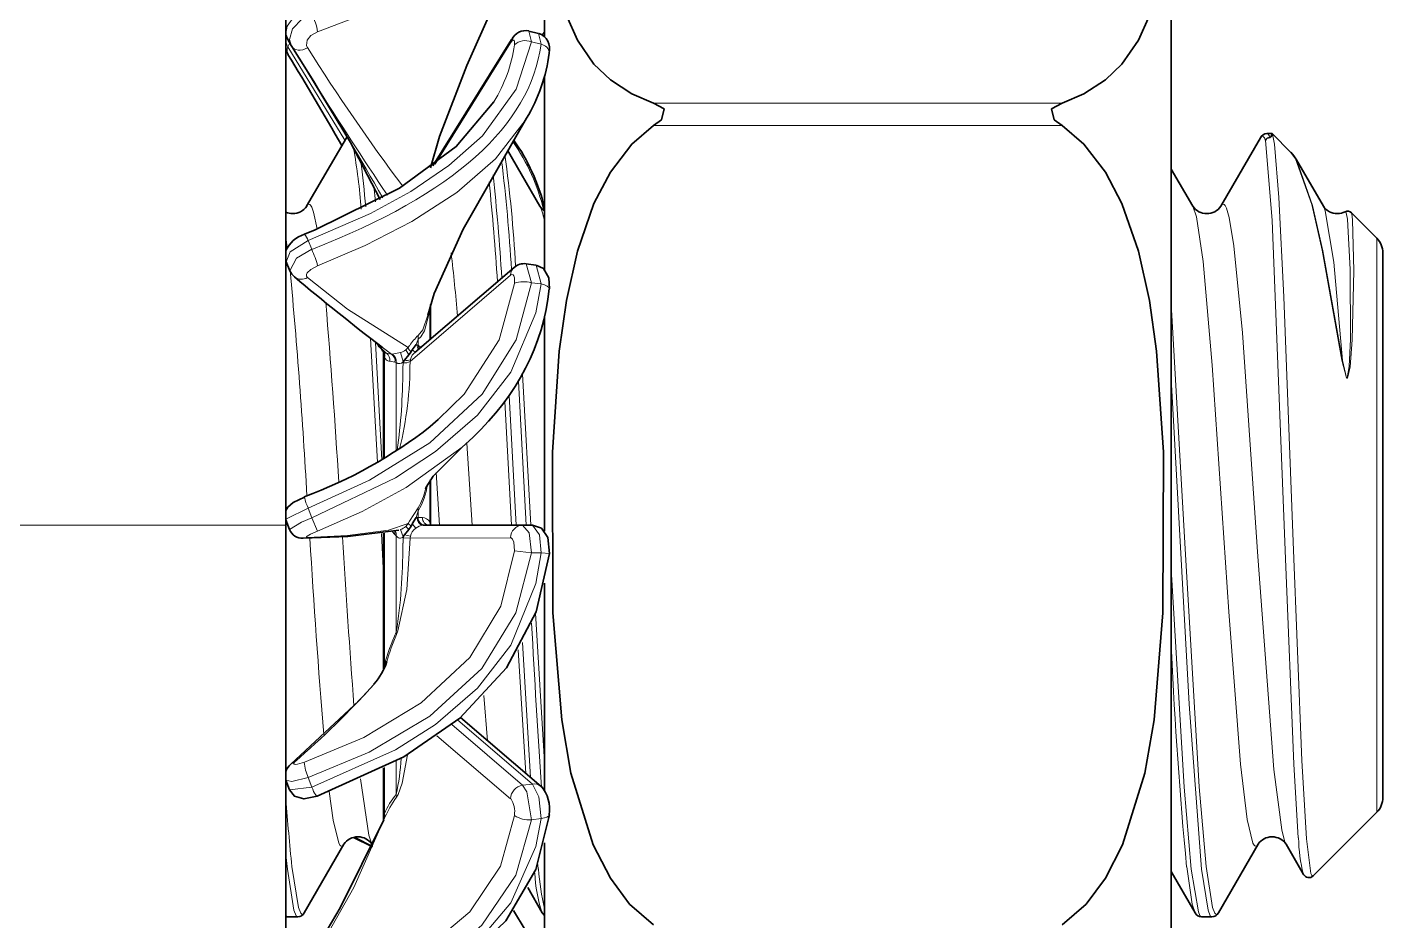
# Model space of a CAD drawing. Extents: x 291 to 828, y 188 to 662.
# Drawn here: x 429.51 to 434.7, y 483.68 to 487.11 of the extents above; entities that cross this region are included whole.
import ezdxf

# ---------------------------------------------------------------- set-up
doc = ezdxf.new("R2010")
doc.units = 0

msp = doc.modelspace()

# ---------------------------------------------------------------- linework, layer by layer
at = {"color": 7, "lineweight": 35, "ltscale": 0.125}
msp.add_line((430.502, 490.1996), (430.502, 485.1996), dxfattribs=at)
at = {"color": 7, "lineweight": 35, "ltscale": 0.008212}
msp.add_line((431.4919, 487.399), (431.4919, 487.0705), dxfattribs=at)
at = {"color": 7, "lineweight": 35, "ltscale": 0.11937}
msp.add_line((433.8918, 487.399), (433.8918, 482.6241), dxfattribs=at)
at = {"color": 7, "lineweight": 35, "ltscale": 0.000457001}
msp.add_line((430.502, 487.0771), (430.502, 487.0589), dxfattribs=at)
at = {"color": 7, "lineweight": 35, "ltscale": 0.000395698}
msp.add_line((430.502, 487.0771), (430.5079, 487.0625), dxfattribs=at)
at = {"color": 7, "lineweight": 13, "ltscale": 0.001056}
msp.add_line((431.4416, 487.0508), (431.4323, 487.092), dxfattribs=at)
at = {"color": 7, "lineweight": 35, "ltscale": 0.000961656}
msp.add_line((431.4695, 487.0826), (431.4323, 487.092), dxfattribs=at)
at = {"color": 7, "lineweight": 13, "ltscale": 0.001048}
msp.add_line((431.4695, 487.0826), (431.4791, 487.0417), dxfattribs=at)
at = {"color": 7, "lineweight": 13, "ltscale": 0.000390611}
msp.add_line((431.4836, 487.0768), (431.4918, 487.0901), dxfattribs=at)
at = {"color": 7, "lineweight": 35, "ltscale": 0.000723316}
msp.add_line((430.5079, 487.0625), (430.5216, 487.037), dxfattribs=at)
at = {"color": 7, "lineweight": 13, "ltscale": 0.000432022}
msp.add_line((430.5093, 487.0309), (430.5164, 487.0467), dxfattribs=at)
at = {"color": 7, "lineweight": 13, "ltscale": 0.010462}
msp.add_line((430.5093, 487.0309), (430.7281, 486.6742), dxfattribs=at)
at = {"color": 7, "lineweight": 35, "ltscale": 0.000128892}
msp.add_line((430.5216, 487.037), (430.5242, 487.0325), dxfattribs=at)
at = {"color": 7, "lineweight": 35, "ltscale": 0.004242}
msp.add_line((430.6147, 486.889), (430.5242, 487.0325), dxfattribs=at)
at = {"color": 7, "lineweight": 35, "ltscale": 0.014263}
msp.add_line((431.3658, 487.0599), (431.0648, 486.5752), dxfattribs=at)
at = {"color": 7, "lineweight": 13, "ltscale": 0.013687}
msp.add_line((431.3618, 487.0468), (431.0732, 486.5815), dxfattribs=at)
at = {"color": 7, "lineweight": 13, "ltscale": 0.000343398}
msp.add_line((431.3618, 487.0468), (431.3658, 487.0599), dxfattribs=at)
at = {"color": 7, "lineweight": 13, "ltscale": 0.00096316}
msp.add_line((431.4791, 487.0417), (431.4416, 487.0508), dxfattribs=at)
at = {"color": 7, "lineweight": 35, "ltscale": 0.015549}
msp.add_line((430.502, 487.02), (430.502, 486.398), dxfattribs=at)
at = {"color": 7, "lineweight": 35, "ltscale": 0.000487408}
msp.add_line((430.5099, 487.0022), (430.502, 487.02), dxfattribs=at)
at = {"color": 7, "lineweight": 35, "ltscale": 0.01846}
msp.add_line((431.4919, 486.9172), (431.4919, 486.1788), dxfattribs=at)
at = {"color": 7, "lineweight": 13, "ltscale": 0.039131}
for p, q in [((433.4745, 486.8162), (431.9092, 486.8162)), ((433.4745, 486.7296), (431.9092, 486.7296))]:
    msp.add_line(p, q, dxfattribs=at)
at = {"color": 7, "lineweight": 35, "ltscale": 0.013754}
msp.add_line((430.502, 486.7996), (430.502, 486.2494), dxfattribs=at)
at = {"color": 7, "lineweight": 35, "ltscale": 0.010039}
msp.add_line((430.502, 486.7996), (430.502, 486.398), dxfattribs=at)
at = {"color": 7, "lineweight": 35, "ltscale": 0.000257241}
msp.add_line((431.4181, 486.7488), (431.4233, 486.7577), dxfattribs=at)
at = {"color": 7, "lineweight": 35, "ltscale": 0.00757}
for p, q in [((430.7333, 486.6832), (430.5813, 486.4213)), ((434.2333, 486.6832), (434.0813, 486.4213))]:
    msp.add_line(p, q, dxfattribs=at)
at = {"color": 7, "lineweight": 35, "ltscale": 0.000113208}
msp.add_line((430.7333, 486.6832), (430.7359, 486.687), dxfattribs=at)
at = {"color": 7, "lineweight": 13, "ltscale": 0.000111754}
msp.add_line((430.7333, 486.6832), (430.7359, 486.6869), dxfattribs=at)
at = {"color": 7, "lineweight": 35, "ltscale": 0.000492096}
msp.add_line((434.2777, 486.6996), (434.2581, 486.6996), dxfattribs=at)
at = {"color": 7, "lineweight": 35, "ltscale": 0.00255}
msp.add_line((434.3499, 486.6274), (434.2777, 486.6996), dxfattribs=at)
at = {"color": 7, "lineweight": 35, "ltscale": 0.00618}
msp.add_line((431.35, 486.6351), (431.4741, 486.4213), dxfattribs=at)
at = {"color": 7, "lineweight": 35, "ltscale": 0.004096}
msp.add_line((433.8918, 486.563), (433.9741, 486.4213), dxfattribs=at)
at = {"color": 7, "lineweight": 35, "ltscale": 0.005112}
msp.add_line((434.3715, 486.5981), (434.4741, 486.4213), dxfattribs=at)
at = {"color": 7, "lineweight": 13, "ltscale": 0.001538}
msp.add_line((430.839, 486.4991), (430.8451, 486.4379), dxfattribs=at)
at = {"color": 7, "lineweight": 13, "ltscale": 3.12805e-05}
msp.add_line((434.5574, 486.3998), (434.5587, 486.3998), dxfattribs=at)
at = {"color": 7, "lineweight": 35, "ltscale": 0.003435}
msp.add_line((434.6786, 486.2987), (434.5814, 486.3959), dxfattribs=at)
at = {"color": 7, "lineweight": 13, "ltscale": 0.001067}
msp.add_line((430.5072, 486.262), (430.5014, 486.3043), dxfattribs=at)
at = {"color": 7, "lineweight": 13, "ltscale": 0.051595}
msp.add_line((434.6786, 486.2987), (434.6786, 484.235), dxfattribs=at)
at = {"color": 7, "lineweight": 13, "ltscale": 0.000902737}
msp.add_line((430.5868, 486.2893), (430.6008, 486.256), dxfattribs=at)
at = {"color": 7, "lineweight": 35, "ltscale": 0.04894}
msp.add_line((434.702, 486.2422), (434.702, 484.2846), dxfattribs=at)
at = {"color": 7, "lineweight": 35, "ltscale": 0.023902}
msp.add_line((430.502, 486.2117), (430.502, 485.2556), dxfattribs=at)
at = {"color": 7, "lineweight": 35, "ltscale": 0.000908734}
msp.add_line((430.5033, 486.2079), (430.5171, 486.1742), dxfattribs=at)
at = {"color": 7, "lineweight": 13, "ltscale": 0.001884}
msp.add_line((431.4416, 486.1281), (431.4214, 486.2007), dxfattribs=at)
at = {"color": 7, "lineweight": 35, "ltscale": 0.000939914}
msp.add_line((431.4587, 486.1957), (431.4214, 486.2007), dxfattribs=at)
at = {"color": 7, "lineweight": 13, "ltscale": 0.001866}
msp.add_line((431.4595, 486.1956), (431.4791, 486.1236), dxfattribs=at)
at = {"color": 7, "lineweight": 13, "ltscale": 0.012673}
msp.add_line((431.3618, 486.157), (430.9777, 485.8262), dxfattribs=at)
at = {"color": 7, "lineweight": 35, "ltscale": 0.012537}
msp.add_line((431.376, 486.187), (430.9953, 485.8606), dxfattribs=at)
at = {"color": 7, "lineweight": 13, "ltscale": 0.000943004}
msp.add_line((431.4791, 486.1236), (431.4416, 486.1281), dxfattribs=at)
at = {"color": 7, "lineweight": 13, "ltscale": 0.000493188}
msp.add_line((431.0544, 486.0405), (431.0531, 486.0208), dxfattribs=at)
at = {"color": 7, "lineweight": 35, "ltscale": 0.003311}
msp.add_line((431.0559, 485.9127), (431.0559, 486.0452), dxfattribs=at)
at = {"color": 7, "lineweight": 13, "ltscale": 0.002763}
msp.add_line((431.0531, 485.9103), (431.0531, 486.0208), dxfattribs=at)
at = {"color": 7, "lineweight": 35, "ltscale": 0.020493}
msp.add_line((431.4919, 485.9962), (431.4919, 485.1765), dxfattribs=at)
at = {"color": 7, "lineweight": 13, "ltscale": 0.011878}
msp.add_line((430.8258, 485.9151), (430.8528, 485.4407), dxfattribs=at)
at = {"color": 7, "lineweight": 13, "ltscale": 0.001573}
msp.add_line((430.8419, 485.9028), (430.8863, 485.8582), dxfattribs=at)
at = {"color": 7, "lineweight": 13, "ltscale": 0.011246}
msp.add_line((430.8444, 485.8997), (430.8697, 485.4505), dxfattribs=at)
at = {"color": 7, "lineweight": 13, "ltscale": 0.001134}
msp.add_line((430.9065, 485.8542), (430.8701, 485.8813), dxfattribs=at)
at = {"color": 7, "lineweight": 13, "ltscale": 0.00032714}
msp.add_line((430.97, 485.8795), (430.9604, 485.8706), dxfattribs=at)
at = {"color": 7, "lineweight": 13, "ltscale": 0.000245407}
msp.add_line((430.9757, 485.8875), (430.97, 485.8795), dxfattribs=at)
at = {"color": 7, "lineweight": 35, "ltscale": 0.000612081}
msp.add_line((430.9858, 485.8715), (431.0002, 485.8912), dxfattribs=at)
at = {"color": 7, "lineweight": 13, "ltscale": 0.000541952}
msp.add_line((431.0081, 485.9115), (431.0003, 485.8913), dxfattribs=at)
at = {"color": 7, "lineweight": 13, "ltscale": 9.69684e-05}
msp.add_line((431.0003, 485.8913), (431.0041, 485.8906), dxfattribs=at)
at = {"color": 7, "lineweight": 13, "ltscale": 0.000111931}
msp.add_line((431.0081, 485.8885), (431.0041, 485.8906), dxfattribs=at)
at = {"color": 7, "lineweight": 13, "ltscale": 0.000365449}
msp.add_line((431.0081, 485.9115), (431.008, 485.9261), dxfattribs=at)
at = {"color": 7, "lineweight": 13, "ltscale": 0.000575256}
msp.add_line((431.0081, 485.8885), (431.0081, 485.9115), dxfattribs=at)
at = {"color": 7, "lineweight": 13, "ltscale": 0.000329152}
msp.add_line((431.0081, 485.8885), (431.0187, 485.8807), dxfattribs=at)
at = {"color": 7, "lineweight": 13, "ltscale": 0.000353589}
msp.add_line((431.0081, 485.8885), (431.0119, 485.8749), dxfattribs=at)
at = {"color": 7, "lineweight": 35, "ltscale": 0.000991821}
msp.add_line((430.8759, 485.8232), (430.8759, 485.8629), dxfattribs=at)
at = {"color": 7, "lineweight": 13, "ltscale": 0.000537223}
msp.add_line((430.8762, 485.8625), (430.8788, 485.8412), dxfattribs=at)
at = {"color": 7, "lineweight": 13, "ltscale": 0.000120402}
msp.add_line((430.8769, 485.8618), (430.8801, 485.8582), dxfattribs=at)
at = {"color": 7, "lineweight": 13, "ltscale": 0.000276896}
msp.add_line((430.8788, 485.8412), (430.886, 485.8329), dxfattribs=at)
at = {"color": 7, "lineweight": 13, "ltscale": 0.009633}
msp.add_line((430.8788, 485.4559), (430.8788, 485.8412), dxfattribs=at)
at = {"color": 7, "lineweight": 13, "ltscale": 0.000154877}
msp.add_line((430.8863, 485.8582), (430.8801, 485.8582), dxfattribs=at)
at = {"color": 7, "lineweight": 13, "ltscale": 0.000513215}
msp.add_line((430.9065, 485.8542), (430.8863, 485.8582), dxfattribs=at)
at = {"color": 7, "lineweight": 13, "ltscale": 0.000493463}
msp.add_line((430.9192, 485.8239), (430.8998, 485.8278), dxfattribs=at)
at = {"color": 7, "lineweight": 13, "ltscale": 4.80652e-05}
msp.add_line((430.9084, 485.8542), (430.9065, 485.8542), dxfattribs=at)
at = {"color": 7, "lineweight": 13, "ltscale": 0.000818168}
msp.add_line((430.9405, 485.8604), (430.9084, 485.8542), dxfattribs=at)
at = {"color": 7, "lineweight": 13, "ltscale": 0.000897186}
msp.add_line((430.9506, 485.826), (430.9405, 485.8604), dxfattribs=at)
at = {"color": 7, "lineweight": 35, "ltscale": 0.000195008}
msp.add_line((430.9556, 485.8315), (430.9509, 485.8252), dxfattribs=at)
at = {"color": 7, "lineweight": 35, "ltscale": 0.00065608}
msp.add_line((430.9556, 485.8315), (430.9722, 485.8518), dxfattribs=at)
at = {"color": 7, "lineweight": 13, "ltscale": 0.000554212}
msp.add_line((430.9722, 485.8518), (430.9604, 485.8706), dxfattribs=at)
at = {"color": 7, "lineweight": 35, "ltscale": 0.000364842}
msp.add_line((430.9722, 485.8518), (430.9809, 485.8635), dxfattribs=at)
at = {"color": 7, "lineweight": 13, "ltscale": 0.000185105}
msp.add_line((430.9777, 485.8262), (430.9785, 485.8336), dxfattribs=at)
at = {"color": 7, "lineweight": 35, "ltscale": 0.000217625}
msp.add_line((430.9855, 485.8709), (430.9809, 485.8635), dxfattribs=at)
at = {"color": 7, "lineweight": 13, "ltscale": 8.44764e-05}
msp.add_line((434.5474, 485.8303), (434.5442, 485.8315), dxfattribs=at)
at = {"color": 7, "lineweight": 35, "ltscale": 0.009223}
msp.add_line((430.8759, 485.4543), (430.8759, 485.8232), dxfattribs=at)
at = {"color": 7, "lineweight": 13, "ltscale": 0.000119536}
msp.add_line((430.9238, 485.8228), (430.9192, 485.8239), dxfattribs=at)
at = {"color": 7, "lineweight": 13, "ltscale": 0.008475}
msp.add_line((430.9238, 485.8228), (430.9238, 485.4837), dxfattribs=at)
at = {"color": 7, "lineweight": 13, "ltscale": 0.000173965}
msp.add_line((430.9501, 485.8013), (430.95, 485.7943), dxfattribs=at)
at = {"color": 7, "lineweight": 13, "ltscale": 0.000483752}
msp.add_line((430.9504, 485.8207), (430.9501, 485.8013), dxfattribs=at)
at = {"color": 7, "lineweight": 13, "ltscale": 0.000103785}
msp.add_line((430.9504, 485.8207), (430.9505, 485.8248), dxfattribs=at)
at = {"color": 7, "lineweight": 13, "ltscale": 0.014482}
msp.add_line((431.408, 485.7789), (431.4397, 485.2004), dxfattribs=at)
at = {"color": 7, "lineweight": 13, "ltscale": 0.013802}
msp.add_line((431.3924, 485.7517), (431.4224, 485.2004), dxfattribs=at)
at = {"color": 7, "lineweight": 13, "ltscale": 0.011834}
msp.add_line((431.34, 485.6731), (431.3657, 485.2004), dxfattribs=at)
at = {"color": 7, "lineweight": 13, "ltscale": 0.0124}
msp.add_line((431.3562, 485.6957), (431.383, 485.2004), dxfattribs=at)
at = {"color": 7, "lineweight": 35, "ltscale": 0.00101}
msp.add_line((431.0851, 485.6039), (431.0542, 485.5778), dxfattribs=at)
at = {"color": 7, "lineweight": 35, "ltscale": 0.001348}
msp.add_line((431.1773, 485.4985), (431.2171, 485.5349), dxfattribs=at)
at = {"color": 7, "lineweight": 13, "ltscale": 0.007877}
msp.add_line((431.2152, 485.1996), (431.1946, 485.514), dxfattribs=at)
at = {"color": 7, "lineweight": 13, "ltscale": 0.003934}
msp.add_line((431.0531, 485.2122), (431.0531, 485.3696), dxfattribs=at)
at = {"color": 7, "lineweight": 35, "ltscale": 0.004365}
msp.add_line((431.0559, 485.1996), (431.0559, 485.3742), dxfattribs=at)
at = {"color": 7, "lineweight": 13, "ltscale": 0.005043}
msp.add_line((431.0902, 485.1996), (431.0771, 485.4009), dxfattribs=at)
at = {"color": 7, "lineweight": 13, "ltscale": 0.000992786}
msp.add_line((430.5868, 485.2655), (430.6008, 485.2283), dxfattribs=at)
at = {"color": 7, "lineweight": 13, "ltscale": 0.001528}
msp.add_line((431.008, 485.2664), (430.9757, 485.2145), dxfattribs=at)
at = {"color": 7, "lineweight": 13, "ltscale": 0.000308991}
msp.add_line((431.0081, 485.2541), (431.008, 485.2664), dxfattribs=at)
at = {"color": 7, "lineweight": 35, "ltscale": 0.000531769}
msp.add_line((430.502, 485.2209), (430.502, 485.1996), dxfattribs=at)
at = {"color": 7, "lineweight": 35, "ltscale": 0.000993254}
msp.add_line((430.5021, 485.2205), (430.5158, 485.1832), dxfattribs=at)
at = {"color": 7, "lineweight": 13, "ltscale": 0.001393}
msp.add_line((430.6008, 485.2283), (430.6232, 485.1773), dxfattribs=at)
at = {"color": 7, "lineweight": 13, "ltscale": 0.000359878}
msp.add_line((430.97, 485.2056), (430.9604, 485.1948), dxfattribs=at)
at = {"color": 7, "lineweight": 13, "ltscale": 0.0002656}
msp.add_line((430.9757, 485.2145), (430.97, 485.2056), dxfattribs=at)
at = {"color": 7, "lineweight": 13, "ltscale": 0.000370349}
msp.add_line((430.9809, 485.1955), (430.97, 485.2056), dxfattribs=at)
at = {"color": 7, "lineweight": 35, "ltscale": 0.000237353}
msp.add_line((430.9855, 485.2038), (430.9809, 485.1955), dxfattribs=at)
at = {"color": 7, "lineweight": 35, "ltscale": 0.000702497}
msp.add_line((430.9858, 485.2045), (431.0002, 485.2286), dxfattribs=at)
at = {"color": 7, "lineweight": 13, "ltscale": 0.000525011}
msp.add_line((430.9858, 485.2045), (430.9987, 485.1879), dxfattribs=at)
at = {"color": 7, "lineweight": 13, "ltscale": 0.000665369}
msp.add_line((431.0081, 485.2541), (431.0003, 485.2286), dxfattribs=at)
at = {"color": 7, "lineweight": 13, "ltscale": 9.68332e-05}
msp.add_line((431.0003, 485.2286), (431.0041, 485.2293), dxfattribs=at)
at = {"color": 7, "lineweight": 13, "ltscale": 9.92085e-05}
msp.add_line((431.0081, 485.2294), (431.0041, 485.2293), dxfattribs=at)
at = {"color": 7, "lineweight": 13, "ltscale": 0.000617218}
msp.add_line((431.0081, 485.2294), (431.0081, 485.2541), dxfattribs=at)
at = {"color": 7, "lineweight": 13, "ltscale": 0.000405884}
msp.add_line((431.0081, 485.2294), (431.0243, 485.2294), dxfattribs=at)
at = {"color": 7, "lineweight": 13, "ltscale": 0.000317562}
msp.add_line((431.0531, 485.2122), (431.0536, 485.1996), dxfattribs=at)
at = {"color": 7, "lineweight": 13, "ltscale": 0.00032398}
msp.add_line((431.0559, 485.1996), (431.0531, 485.2122), dxfattribs=at)
at = {"color": 7, "lineweight": 13, "ltscale": 0.075}
msp.add_line((427.502, 485.1996), (430.502, 485.1996), dxfattribs=at)
at = {"color": 7, "lineweight": 35}
msp.add_line((430.502, 428.8196), (430.502, 485.1996), dxfattribs=at)
at = {"color": 7, "lineweight": 35, "ltscale": 0.023561}
msp.add_line((430.502, 485.1996), (430.502, 484.2571), dxfattribs=at)
at = {"color": 7, "lineweight": 13, "ltscale": 0.000417403}
msp.add_line((430.5678, 485.1494), (430.5841, 485.153), dxfattribs=at)
at = {"color": 7, "lineweight": 13, "ltscale": 0.004002}
msp.add_line((430.8674, 485.168), (430.8759, 485.0081), dxfattribs=at)
at = {"color": 7, "lineweight": 35, "ltscale": 0.013058}
msp.add_line((430.8759, 484.6469), (430.8759, 485.1693), dxfattribs=at)
at = {"color": 7, "lineweight": 13, "ltscale": 0.012651}
msp.add_line((430.8788, 484.6636), (430.8788, 485.1697), dxfattribs=at)
at = {"color": 7, "lineweight": 13, "ltscale": 0.00037083}
msp.add_line((430.9192, 485.1643), (430.9091, 485.1751), dxfattribs=at)
at = {"color": 7, "lineweight": 13, "ltscale": 0.000321676}
msp.add_line((430.9192, 485.1643), (430.9185, 485.1771), dxfattribs=at)
at = {"color": 7, "lineweight": 13, "ltscale": 0.000166721}
msp.add_line((430.9238, 485.1595), (430.9192, 485.1643), dxfattribs=at)
at = {"color": 7, "lineweight": 13, "ltscale": 0.009238}
msp.add_line((430.9238, 484.79), (430.9238, 485.1595), dxfattribs=at)
at = {"color": 7, "lineweight": 13, "ltscale": 0.000733669}
msp.add_line((430.951, 485.1554), (430.9405, 485.1828), dxfattribs=at)
at = {"color": 7, "lineweight": 35, "ltscale": 0.000199297}
msp.add_line((430.9556, 485.1623), (430.9509, 485.1558), dxfattribs=at)
at = {"color": 7, "lineweight": 35, "ltscale": 0.0001091}
msp.add_line((430.951, 485.151), (430.951, 485.1554), dxfattribs=at)
at = {"color": 7, "lineweight": 35, "ltscale": 0.000662006}
msp.add_line((430.9556, 485.1623), (430.9722, 485.1829), dxfattribs=at)
at = {"color": 7, "lineweight": 13, "ltscale": 0.000585033}
msp.add_line((430.9556, 485.1623), (430.9785, 485.1577), dxfattribs=at)
at = {"color": 7, "lineweight": 13, "ltscale": 0.000418649}
msp.add_line((430.9722, 485.1829), (430.9604, 485.1948), dxfattribs=at)
at = {"color": 7, "lineweight": 35, "ltscale": 0.000382836}
msp.add_line((430.9722, 485.1829), (430.9809, 485.1955), dxfattribs=at)
at = {"color": 7, "lineweight": 13, "ltscale": 0.000192686}
msp.add_line((430.9777, 485.15), (430.9785, 485.1577), dxfattribs=at)
at = {"color": 7, "lineweight": 13, "ltscale": 0.009603}
msp.add_line((431.3618, 485.1517), (430.9777, 485.15), dxfattribs=at)
at = {"color": 7, "lineweight": 35, "ltscale": 0.009522}
msp.add_line((431.4082, 485.1996), (431.0273, 485.1996), dxfattribs=at)
at = {"color": 7, "lineweight": 35, "ltscale": 0.000931549}
msp.add_line((431.4454, 485.1996), (431.4082, 485.1996), dxfattribs=at)
at = {"color": 7, "lineweight": 13, "ltscale": 0.00018312}
msp.add_line((430.9501, 485.1306), (430.95, 485.1233), dxfattribs=at)
at = {"color": 7, "lineweight": 13, "ltscale": 0.00050968}
msp.add_line((430.9504, 485.151), (430.9502, 485.1306), dxfattribs=at)
at = {"color": 7, "lineweight": 13, "ltscale": 0.00068177}
msp.add_line((430.9504, 485.151), (430.9777, 485.15), dxfattribs=at)
at = {"color": 7, "lineweight": 13, "ltscale": 0.001623}
msp.add_line((431.3771, 485.1011), (431.4416, 485.0935), dxfattribs=at)
at = {"color": 7, "lineweight": 13, "ltscale": 0.000936227}
msp.add_line((431.4791, 485.0941), (431.4416, 485.0935), dxfattribs=at)
at = {"color": 7, "lineweight": 13, "ltscale": 0.000788838}
msp.add_line((431.4791, 485.0941), (431.5105, 485.0917), dxfattribs=at)
at = {"color": 7, "lineweight": 35, "ltscale": 0.019843}
msp.add_line((431.4919, 484.9773), (431.4919, 484.1836), dxfattribs=at)
at = {"color": 7, "lineweight": 13, "ltscale": 0.014291}
msp.add_line((431.4579, 484.8629), (431.4919, 484.2923), dxfattribs=at)
at = {"color": 7, "lineweight": 13, "ltscale": 0.000222666}
msp.add_line((430.9238, 484.79), (430.9254, 484.7812), dxfattribs=at)
at = {"color": 7, "lineweight": 13, "ltscale": 0.012968}
msp.add_line((431.4072, 484.7508), (431.4388, 484.2331), dxfattribs=at)
at = {"color": 7, "lineweight": 13, "ltscale": 0.011886}
msp.add_line((431.3916, 484.723), (431.4208, 484.2484), dxfattribs=at)
at = {"color": 7, "lineweight": 13, "ltscale": 0.000404266}
msp.add_line((430.8788, 484.6636), (430.8768, 484.6476), dxfattribs=at)
at = {"color": 7, "lineweight": 13, "ltscale": 0.004357}
msp.add_line((431.2738, 484.3743), (431.2597, 484.548), dxfattribs=at)
at = {"color": 7, "lineweight": 13, "ltscale": 0.008928}
msp.add_line((431.4082, 484.2036), (431.1369, 484.4359), dxfattribs=at)
at = {"color": 7, "lineweight": 13, "ltscale": 0.009426}
msp.add_line((431.1591, 484.4538), (431.4454, 484.2086), dxfattribs=at)
at = {"color": 7, "lineweight": 35, "ltscale": 0.010164}
msp.add_line((431.1702, 484.4632), (431.4789, 484.1987), dxfattribs=at)
at = {"color": 7, "lineweight": 13, "ltscale": 0.00927}
msp.add_line((431.3618, 484.1522), (431.0797, 484.3929), dxfattribs=at)
at = {"color": 7, "lineweight": 13, "ltscale": 0.000424876}
msp.add_line((430.5351, 484.2922), (430.5201, 484.2843), dxfattribs=at)
at = {"color": 7, "lineweight": 35, "ltscale": 0.005003}
msp.add_line((430.8759, 484.0708), (430.8759, 484.2709), dxfattribs=at)
at = {"color": 7, "lineweight": 13, "ltscale": 0.004425}
msp.add_line((430.8788, 484.0953), (430.8788, 484.2723), dxfattribs=at)
at = {"color": 7, "lineweight": 13, "ltscale": 0.003185}
msp.add_line((430.9238, 484.1687), (430.9238, 484.2961), dxfattribs=at)
at = {"color": 7, "lineweight": 35, "ltscale": 0.003191}
msp.add_line((434.702, 484.2846), (434.702, 484.157), dxfattribs=at)
at = {"color": 7, "lineweight": 35, "ltscale": 0.015599}
msp.add_line((430.502, 484.2235), (430.502, 483.5996), dxfattribs=at)
at = {"color": 7, "lineweight": 35, "ltscale": 0.000986893}
msp.add_line((430.5021, 484.2231), (430.5159, 484.1861), dxfattribs=at)
at = {"color": 7, "lineweight": 13, "ltscale": 0.000979231}
msp.add_line((430.5868, 484.2338), (430.6008, 484.1972), dxfattribs=at)
at = {"color": 7, "lineweight": 13, "ltscale": 0.003364}
msp.add_line((434.6786, 484.235), (434.6786, 484.1004), dxfattribs=at)
at = {"color": 7, "lineweight": 13, "ltscale": 0.00214}
msp.add_line((430.5159, 484.1861), (430.6008, 484.1972), dxfattribs=at)
at = {"color": 7, "lineweight": 13, "ltscale": 0.000264794}
msp.add_line((430.9238, 484.1687), (430.9254, 484.1582), dxfattribs=at)
at = {"color": 7, "lineweight": 13, "ltscale": 0.000939914}
msp.add_line((431.4454, 484.2086), (431.4082, 484.2036), dxfattribs=at)
at = {"color": 7, "lineweight": 35, "ltscale": 8.2908e-05}
msp.add_line((430.8762, 484.0713), (430.8753, 484.0681), dxfattribs=at)
at = {"color": 7, "lineweight": 13, "ltscale": 0.000253269}
msp.add_line((430.8797, 484.0775), (430.8755, 484.0683), dxfattribs=at)
at = {"color": 7, "lineweight": 13, "ltscale": 0.000326333}
msp.add_line((430.8768, 484.084), (430.876, 484.071), dxfattribs=at)
at = {"color": 7, "lineweight": 13, "ltscale": 0.000287983}
msp.add_line((430.8788, 484.0953), (430.8768, 484.084), dxfattribs=at)
at = {"color": 7, "lineweight": 13, "ltscale": 0.000946146}
msp.add_line((431.4791, 484.0772), (431.4416, 484.0717), dxfattribs=at)
at = {"color": 7, "lineweight": 35, "ltscale": 0.008615}
msp.add_line((434.6786, 484.1004), (434.4349, 483.8567), dxfattribs=at)
at = {"color": 7, "lineweight": 35, "ltscale": 0.007572}
for p, q in [((430.5721, 483.7159), (430.7241, 483.9779)), ((434.0721, 483.7159), (434.2241, 483.9779))]:
    msp.add_line(p, q, dxfattribs=at)
at = {"color": 7, "lineweight": 35, "ltscale": 0.002038}
msp.add_line((430.8331, 483.9676), (430.7601, 484.0039), dxfattribs=at)
at = {"color": 7, "lineweight": 13, "ltscale": 0.001901}
msp.add_line((430.8347, 483.9711), (430.7668, 484.0054), dxfattribs=at)
at = {"color": 7, "lineweight": 35, "ltscale": 0.016637}
msp.add_line((431.4919, 483.9839), (431.4919, 483.3184), dxfattribs=at)
at = {"color": 7, "lineweight": 35, "ltscale": 0.00333}
msp.add_line((434.3982, 483.8627), (434.3313, 483.9779), dxfattribs=at)
at = {"color": 7, "lineweight": 13, "ltscale": 0.001359}
msp.add_line((430.502, 483.9373), (430.5076, 483.8832), dxfattribs=at)
at = {"color": 7, "lineweight": 13, "ltscale": 0.000425899}
msp.add_line((431.4664, 483.9001), (431.4683, 483.8832), dxfattribs=at)
at = {"color": 7, "lineweight": 35, "ltscale": 0.004557}
msp.add_line((433.9833, 483.7159), (433.8919, 483.8736), dxfattribs=at)
at = {"color": 7, "lineweight": 35, "ltscale": 0.002777}
msp.add_line((431.4833, 483.7159), (431.4276, 483.812), dxfattribs=at)
at = {"color": 7, "lineweight": 13, "ltscale": 0.000185275}
msp.add_line((430.508, 483.6996), (430.502, 483.7039), dxfattribs=at)
at = {"color": 7, "lineweight": 35, "ltscale": 0.008029}
msp.add_line((430.502, 483.7003), (430.502, 483.3792), dxfattribs=at)
at = {"color": 7, "lineweight": 35, "ltscale": 0.002518}
msp.add_line((430.502, 483.7003), (430.502, 483.5996), dxfattribs=at)
at = {"color": 7, "lineweight": 35, "ltscale": 0.000151504}
msp.add_line((430.502, 483.7003), (430.508, 483.6996), dxfattribs=at)
at = {"color": 7, "lineweight": 35, "ltscale": 0.000986481}
for p, q in [((430.5475, 483.6996), (430.508, 483.6996)), ((434.0475, 483.6996), (434.008, 483.6996))]:
    msp.add_line(p, q, dxfattribs=at)
at = {"color": 7, "lineweight": 35, "ltscale": 0.002151}
msp.add_line((431.4181, 483.6503), (431.3737, 483.7241), dxfattribs=at)
at = {"color": 7, "lineweight": 35, "ltscale": 0.000345119}
msp.add_line((431.4833, 483.7159), (431.4922, 483.7053), dxfattribs=at)
at = {"color": 7, "lineweight": 13}
for points in [[(430.6232, 487.0893), (430.9857, 487.228), (431.1602, 487.315), (431.2967, 487.402), (431.4066, 487.4985), (431.4848, 487.6123)], [(430.5868, 487.1816), (430.5356, 487.1518), (430.5063, 487.1102), (430.5022, 487.0825), (430.5093, 487.06)], [(430.5233, 487.0341), (430.5157, 487.0589), (430.5274, 487.1), (430.564, 487.138), (430.6008, 487.1562)], [(430.5841, 487.0279), (430.5805, 487.037), (430.5836, 487.0565), (430.5972, 487.0742), (430.6232, 487.0893)], [(431.4416, 487.0508), (431.3834, 486.8688), (431.2546, 486.6908), (431.1261, 486.5765), (430.9799, 486.4776), (430.8257, 486.3937), (430.5868, 486.2893)], [(431.3771, 487.0386), (431.3774, 487.052), (431.3759, 487.0559), (431.3748, 487.057), (431.3735, 487.0575), (431.3715, 487.0572), (431.3667, 487.0535), (431.3618, 487.0468)], [(430.6232, 486.1932), (430.8047, 486.2701), (430.9843, 486.3621), (431.1557, 486.4731), (431.3042, 486.6024), (431.4181, 486.7488)], [(434.3782, 484.0021), (434.3607, 484.2844), (434.3287, 485.0709), (434.2776, 486.3666), (434.2521, 486.6742)], [(434.4096, 483.999), (434.3913, 484.2992), (434.3579, 485.1354), (434.3231, 486.0741), (434.3042, 486.4543), (434.2868, 486.6587), (434.2808, 486.6908), (434.2777, 486.699)], [(434.5442, 485.8315), (434.4692, 486.2533), (434.4297, 486.428), (434.3678, 486.603), (434.3499, 486.6274)], [(434.5474, 485.8303), (434.4726, 486.2497), (434.4331, 486.4235), (434.3715, 486.5981)], [(430.6217, 486.3339), (430.608, 486.3985), (430.6009, 486.4178), (430.5962, 486.4255), (430.5938, 486.4277), (430.5902, 486.429)], [(434.2152, 483.9702), (434.2115, 483.9716), (434.209, 483.974), (434.2041, 483.9823), (434.1824, 484.0733), (434.157, 484.2845), (434.112, 484.8674), (434.0487, 485.8127), (434.0136, 486.2089), (433.9878, 486.3799), (433.9741, 486.4213)], [(434.3313, 483.9779), (434.3257, 483.9905), (434.3148, 484.0326), (434.284, 484.2648), (434.223, 485.0797), (434.1641, 485.9368), (434.1312, 486.2697), (434.1131, 486.3784), (434.1031, 486.413), (434.0979, 486.4232), (434.0945, 486.4272), (434.0928, 486.4283), (434.0902, 486.429)], [(434.5474, 485.8303), (434.5139, 486.2066), (434.4813, 486.4039), (434.4741, 486.4213)], [(434.5587, 486.3998), (434.5595, 486.399), (434.5612, 486.3957), (434.5659, 486.371), (434.5762, 486.1786)], [(434.5814, 486.3959), (434.583, 486.3918), (434.5858, 486.369), (434.5903, 486.1738)], [(430.5868, 486.2893), (430.5186, 486.2469), (430.5033, 486.2079)], [(430.5171, 486.1742), (430.5421, 486.2227), (430.6008, 486.256)], [(430.5841, 486.1476), (430.5805, 486.1527), (430.5806, 486.1591), (430.5837, 486.1656), (430.597, 486.179), (430.6232, 486.1932)], [(430.97, 485.8795), (430.7379, 486.0274), (430.5841, 486.1476)], [(431.3771, 486.1257), (431.3768, 486.1475), (431.3743, 486.155), (431.3716, 486.1584), (431.3673, 486.1597), (431.3645, 486.1588), (431.3618, 486.157)], [(434.5903, 486.1738), (434.5848, 485.9094), (434.5769, 485.8057), (434.566, 485.7628), (434.5621, 485.7634), (434.5442, 485.8315)], [(434.5762, 486.1786), (434.5775, 485.9125), (434.5732, 485.8078), (434.5654, 485.7639), (434.5645, 485.7633), (434.5634, 485.7632), (434.5623, 485.7641), (434.5474, 485.8303)], [(431.4416, 486.1281), (431.3831, 485.9091), (431.2533, 485.7011), (431.0535, 485.5155), (430.822, 485.3721), (430.5868, 485.2655)], [(430.6008, 485.2283), (430.9214, 485.3813), (431.0751, 485.4818), (431.2356, 485.6216), (431.3631, 485.7856), (431.459, 486.0127), (431.4791, 486.1236)], [(431.3771, 486.1257), (431.3185, 485.9096), (431.1838, 485.7019), (431.0851, 485.6039)], [(433.8916, 486.0475), (433.9446, 485.1086), (433.9984, 484.1982), (434.0249, 483.8924)], [(431.008, 485.9261), (431.0266, 485.9476), (431.0457, 486.0042)], [(431.0081, 485.9115), (431.0185, 485.9212), (431.0324, 485.9435), (431.0531, 486.0208)], [(433.8918, 485.7614), (433.9601, 484.5146), (434.0076, 483.8832)], [(430.6232, 485.1773), (430.7943, 485.2524), (430.9628, 485.3434), (431.1773, 485.4985)], [(430.5868, 485.2655), (430.5039, 485.2244), (430.5021, 485.2205)], [(430.5158, 485.1832), (430.561, 485.2117), (430.6008, 485.2283)], [(430.97, 485.2056), (430.8949, 485.1812), (430.7375, 485.1607), (430.5841, 485.153)], [(430.5841, 485.153), (430.5816, 485.1531), (430.5804, 485.1537), (430.5805, 485.1553), (430.5833, 485.158), (430.5962, 485.1654), (430.6232, 485.1773)], [(431.3771, 485.1011), (431.3751, 485.1349), (431.3699, 485.1466), (431.3647, 485.1511), (431.3618, 485.1517)], [(431.4416, 485.0935), (431.4336, 485.1702), (431.4082, 485.1996)], [(431.4454, 485.1996), (431.4732, 485.1625), (431.4791, 485.0941)], [(431.3771, 485.1011), (431.3242, 484.89), (431.2064, 484.6936), (431.0203, 484.5194), (430.8004, 484.3873), (430.573, 484.2917)], [(430.9777, 485.15), (430.9646, 484.9536), (430.9308, 484.795), (430.9254, 484.7812)], [(431.4416, 485.0935), (431.3828, 484.864), (431.2524, 484.6512), (431.0526, 484.4678), (430.8201, 484.3306), (430.5868, 484.2338)], [(430.6008, 484.1972), (430.9215, 484.3392), (431.0751, 484.4362), (431.2358, 484.5752), (431.3628, 484.7408), (431.4587, 484.976), (431.4791, 485.0941)], [(433.892, 485.0321), (433.9413, 484.1964), (433.9683, 483.8832)], [(430.573, 484.2917), (430.5463, 484.2845), (430.537, 484.2838), (430.5331, 484.2847), (430.532, 484.2855), (430.5315, 484.2871), (430.532, 484.2886), (430.5351, 484.2922)], [(430.9673, 484.3206), (430.9469, 484.2122), (430.9313, 484.1682), (430.9254, 484.1582)], [(430.5868, 484.2338), (430.5251, 484.2185), (430.5021, 484.2231)], [(430.8313, 483.9779), (430.8194, 484.0122), (430.7877, 484.2289)], [(430.7152, 483.9702), (430.7115, 483.9715), (430.7091, 483.9738), (430.7042, 483.9819), (430.6829, 484.0705), (430.6681, 484.1796)], [(431.4416, 484.0717), (431.4246, 484.179), (431.4082, 484.2036)], [(431.4454, 484.2086), (431.4706, 484.1592), (431.4791, 484.0772)], [(430.5351, 483.4108), (430.7622, 483.812), (430.8755, 484.0683)], [(431.3771, 484.0884), (431.3241, 483.8942), (431.2061, 483.7191), (431.0536, 483.5912), (430.875, 483.4927), (430.573, 483.3861)], [(431.4416, 484.0717), (431.3827, 483.8597), (431.2522, 483.6682), (431.1237, 483.5564), (430.9764, 483.4659), (430.8206, 483.395), (430.5868, 483.3185)], [(430.6008, 483.2869), (430.9213, 483.4008), (431.0758, 483.4832), (431.2363, 483.6042), (431.3635, 483.7532), (431.4591, 483.9688), (431.4791, 484.0772)], [(434.4348, 483.8567), (434.4336, 483.8559), (434.4321, 483.856), (434.4303, 483.8577), (434.4266, 483.8664), (434.4096, 483.999)], [(430.5076, 483.8832), (430.5326, 483.7256), (430.5411, 483.7043), (430.5439, 483.701), (430.5454, 483.7001), (430.5475, 483.6996)], [(430.5249, 483.8924), (430.5499, 483.7357), (430.5584, 483.7144), (430.5612, 483.711), (430.5627, 483.7101), (430.5648, 483.7096)], [(433.9833, 483.7159), (433.9724, 483.749), (433.951, 483.8915)], [(434.008, 483.6996), (434.0066, 483.6998), (434.0038, 483.7017), (434.001, 483.7055), (433.9954, 483.7186), (433.9683, 483.8832)], [(434.0076, 483.8832), (434.0326, 483.7256), (434.0411, 483.7043), (434.0439, 483.701), (434.0454, 483.7001), (434.0475, 483.6996)], [(434.0249, 483.8924), (434.0499, 483.7357), (434.0584, 483.7144), (434.0612, 483.711), (434.0627, 483.7101), (434.0648, 483.7096)]]:
    msp.add_lwpolyline(points, dxfattribs=at)
at = {"color": 7, "lineweight": 35}
for points in [[(431.4848, 487.6123), (431.1951, 486.9604), (431.0905, 486.6882), (431.0557, 486.5685)], [(431.9092, 486.8162), (431.8261, 486.8513), (431.7443, 486.905), (431.6814, 486.9655), (431.6178, 487.0568), (431.5758, 487.151), (431.5484, 487.2478), (431.5223, 487.4416), (431.518, 487.5487)], [(433.4745, 486.8162), (433.5576, 486.8513), (433.6394, 486.905), (433.7023, 486.9655), (433.7659, 487.0568), (433.808, 487.151), (433.8353, 487.2478), (433.8614, 487.4416), (433.8657, 487.5487)], [(430.8624, 486.4472), (430.7487, 486.6649), (430.5847, 486.9374)], [(431.2982, 486.8212), (431.1543, 486.6492), (430.9372, 486.4898), (430.6141, 486.3309), (430.5729, 486.3144)], [(431.9092, 486.7296), (431.9397, 486.7525), (431.9502, 486.7939), (431.9092, 486.8162)], [(433.4745, 486.7296), (433.444, 486.7525), (433.4335, 486.7939), (433.4745, 486.8162)], [(431.4181, 486.7488), (431.1801, 486.3332), (431.0692, 486.0866), (431.0457, 486.0042)], [(431.9092, 486.7296), (431.8261, 486.6592), (431.7443, 486.5518), (431.6814, 486.4309), (431.6178, 486.2484), (431.5758, 486.0599), (431.5484, 485.8663), (431.5223, 485.4788), (431.5244, 484.8646), (431.5579, 484.4546), (431.5933, 484.2503), (431.6784, 483.9753), (431.7442, 483.8475), (431.8177, 483.749), (431.9092, 483.6696)], [(433.4745, 486.7296), (433.5576, 486.6592), (433.6394, 486.5518), (433.7023, 486.4309), (433.7659, 486.2484), (433.808, 486.0599), (433.8353, 485.8663), (433.8614, 485.4788), (433.8593, 484.8646), (433.8258, 484.4546), (433.7904, 484.2503), (433.7053, 483.9753), (433.6396, 483.8475), (433.566, 483.749), (433.4745, 483.6696)], [(431.4595, 486.1956), (431.4879, 486.1826), (431.5087, 486.1465), (431.5105, 486.1049)], [(431.1773, 485.4985), (431.066, 485.387), (431.0394, 485.3455), (431.0366, 485.3373)], [(430.5726, 485.3071), (430.5295, 485.2866), (430.5097, 485.2692), (430.502, 485.2554)], [(430.9346, 485.1809), (430.7391, 485.156), (430.5678, 485.1494)], [(431.4454, 485.1996), (431.4801, 485.1879), (431.5048, 485.1524), (431.5105, 485.0917)], [(430.622, 484.1626), (430.9529, 484.3123), (431.1677, 484.4611), (431.3462, 484.6529), (431.4596, 484.8674), (431.5105, 485.0917)], [(430.5201, 484.2843), (430.781, 484.5276), (430.8392, 484.5915)], [(430.5159, 484.1861), (430.5342, 484.1621), (430.5705, 484.1514), (430.622, 484.1626)], [(430.8755, 484.0683), (430.7097, 483.7343), (430.5099, 483.397)], [(430.6183, 483.2669), (430.9495, 483.3873), (431.165, 483.5143), (431.3445, 483.6845), (431.459, 483.8809), (431.5105, 484.0902)]]:
    msp.add_lwpolyline(points, dxfattribs=at)
at = {"color": 7, "lineweight": 13}
for centre, radius, start, end in [((430.4131, 487.0562), 0.2128, 8.9519, 28.063), ((431.4644, 487.0882), 0.0275, 328.859, 3.8421), ((430.5393, 487.0534), 0.0371, 162.2783, 216.954), ((430.5373, 487.0168), 0.0312, 153.2328, 208.0707), ((437.1845, 491.1766), 7.7954, 212.15112, 216.8881), ((430.8128, 487.1209), 0.5704, 328.3043, 351.6983), ((431.4172, 486.9951), 0.06, 66.2897, 132.6893), ((431.4736, 487.0035), 0.0378, 6.154, 81.8541), ((420.4698, 480.5835), 11.9443, 29.43147, 31.90496), ((443.6818, 495.039), 15.4001, 211.95193, 213.84131), ((430.7454, 486.2289), 0.7643, 13.3094, 35.1666), ((434.2431, 486.6797), 0.0103, 103.7438, 160.2206), ((434.2316, 486.6717), 0.0203, 6.8608, 63.0313), ((434.2491, 486.6818), 0.0202, 6.5916, 63.2818), ((428.5308, 486.2465), 2.265, 4.137, 10.1272), ((426.1855, 485.9033), 5.2038, 3.1721, 7.8875), ((427.3106, 486.1213), 3.5095, 4.8581, 7.7857), ((424.8802, 485.7976), 6.4965, 3.35827, 7.06153), ((422.083, 485.5534), 9.2469, 3.58784, 5.96566), ((422.6629, 485.6117), 8.6821, 3.53083, 6.14457), ((430.5931, 486.417), 0.0124, 103.658, 160.0842), ((431.2615, 486.3278), 0.2325, 8.148, 23.7416), ((434.0931, 486.417), 0.0124, 103.658, 160.0842), ((430.5092, 486.2652), 0.0809, 17.2233, 37.634), ((430.2176, 486.0819), 0.4208, 15.3425, 24.4285), ((424.2632, 485.438), 6.9184, 4.66612, 6.67548), ((406.3643, 483.9378), 24.257, 3.24671, 5.2877), ((430.5611, 486.1852), 0.0439, 232.6602, 301.4465), ((431.4026, 486.1561), 0.0407, 130.6494, 178.747), ((431.411, 486.0274), 0.1048, 73.1221, 109.0269), ((400.5365, 483.5239), 30.2239, 3.49083, 4.79774), ((431.0046, 485.8918), 0.0369, 199.6451, 230.088), ((431.1937, 485.7426), 0.2615, 135.3299, 146.3976), ((431.0289, 485.8896), 0.0248, 177.8192, 220.9419), ((430.8576, 485.8497), 0.0228, 338.0743, 31.9612), ((430.9008, 485.852), 0.0242, 232.3856, 267.8), ((430.8695, 485.8326), 0.0307, 350.962, 56.6126), ((430.891, 485.8301), 0.0288, 347.673, 57.3746), ((430.8944, 485.8281), 0.0298, 349.7518, 61.9799), ((430.925, 485.9157), 0.0574, 285.674, 308.1233), ((430.9643, 485.871), 0.0403, 257.5385, 290.7852), ((431.0279, 485.8216), 0.0509, 124.8599, 166.3655), ((431.0009, 485.8792), 0.0163, 207.8457, 262.1956), ((430.9356, 485.8391), 0.0205, 234.3297, 317.1698), ((428.5766, 485.8049), 2.3731, 352.2869, 359.7434), ((429.5919, 485.8221), 1.3851, 346.2024, 0.1686), ((430.955, 485.8721), 0.0514, 264.8435, 296.2431), ((430.8036, 485.389), 0.2384, 329.0354, 347.4876), ((430.7516, 485.4015), 0.2961, 330.1061, 351.0812), ((430.7663, 485.3528), 0.1991, 193.316, 205.9507), ((431.0317, 485.226), 0.0273, 173.2882, 260.4717), ((431.037, 485.228), 0.0287, 177.2833, 266.5953), ((431.0212, 485.1921), 0.0376, 32.159, 85.2464), ((431.0532, 485.228), 0.0287, 177.2896, 266.5958), ((480.3184, 488.2357), 49.6958, 183.55423, 184.30062), ((430.8993, 485.164), 0.0249, 349.5118, 32.7861), ((430.9386, 485.1667), 0.0164, 206.0942, 317.8401), ((430.9199, 485.2394), 0.0603, 290.0225, 312.2623), ((431.0271, 485.1469), 0.0498, 124.6427, 167.484), ((431.0339, 485.1442), 0.0559, 96.8086, 128.7909), ((431.4102, 485.1517), 0.0481, 92.4167, 180.0336), ((469.5728, 487.5114), 39.0506, 183.46662, 184.5721), ((428.8531, 485.1133), 2.0964, 351.1246, 0.2702), ((431.7769, 484.4163), 0.9314, 156.3428, 164.6024), ((471.0612, 486.908), 39.6734, 183.01061, 183.91976), ((431.7773, 484.4175), 0.9263, 156.8797, 163.7201), ((451.8635, 485.5609), 17.9907, 182.68362, 185.32424), ((428.3949, 486.7851), 3.2848, 310.6463, 318.0941), ((430.7217, 484.2994), 0.1495, 182.9778, 205.972), ((430.0542, 484.3591), 0.8904, 347.6504, 356.6222), ((431.1717, 483.9674), 0.3194, 140.9165, 156.4027), ((431.4172, 484.1488), 0.0556, 99.3901, 176.4664), ((431.4518, 484.1681), 0.0409, 50.3673, 99.0043), ((438.0273, 484.6879), 7.5444, 184.09211, 186.05214), ((431.2194, 483.9402), 0.3661, 143.445, 157.9935), ((431.2901, 484.1029), 0.0878, 350.5598, 34.5238), ((430.8557, 484.0851), 0.0252, 342.4845, 24.0044), ((431.432, 484.174), 0.1024, 237.3525, 275.3701), ((430.7123, 483.9821), 0.0124, 283.658, 340.0842), ((434.2123, 483.9821), 0.0124, 283.658, 340.0842), ((435.0114, 484.015), 0.6325, 181.1639, 193.9486), ((432.0553, 483.9002), 0.6017, 183.0902, 197.8567), ((432.7021, 483.9922), 1.2384, 185.0462, 192.199), ((430.5623, 483.7194), 0.0102, 283.6994, 340.1576), ((434.0623, 483.7194), 0.0102, 283.6996, 340.1577)]:
    msp.add_arc(centre, radius, start, end, dxfattribs=at)
at = {"color": 7, "lineweight": 35}
for centre, radius, start, end in [((431.4205, 487.033), 0.0604, 78.7121, 153.845), ((431.4502, 487.0245), 0.0617, 344.196, 71.5588), ((417.3907, 478.9953), 15.3695, 29.88629, 31.3963), ((430.8533, 487.0967), 0.6631, 329.253, 352.2612), ((430.7608, 486.2399), 0.7518, 13.5031, 35.3642), ((434.2597, 486.6707), 0.0291, 93.4184, 154.5658), ((434.2696, 486.664), 0.0202, 90.306, 149.6611), ((434.2623, 486.6976), 0.0153, 298.0942, 5.1331), ((434.2452, 486.5282), 0.1442, 28.9812, 43.4924), ((430.5277, 486.4592), 0.0663, 247.2238, 270.0328), ((430.5287, 486.4561), 0.0632, 269.082, 326.4745), ((431.5223, 486.4514), 0.0568, 212.0453, 237.7877), ((434.0267, 486.4561), 0.0632, 213.5256, 270.918), ((434.0287, 486.4561), 0.0632, 269.082, 326.4745), ((434.5267, 486.4561), 0.0632, 213.5502, 270.9156), ((434.5277, 486.4594), 0.0665, 269.9933, 296.5108), ((434.5667, 486.3812), 0.0208, 44.8956, 116.3948), ((430.6066, 486.2042), 0.1146, 106.9881, 156.5843), ((434.622, 486.2422), 0.08, 0.0045, 44.9955), ((431.4145, 486.1424), 0.0588, 83.1846, 130.7882), ((430.5732, 486.1973), 0.0607, 202.3195, 230.3956), ((436.3744, 493.0717), 9.0555, 229.84382, 232.5659), ((430.5702, 485.6329), 0.3826, 36.507, 45.2102), ((429.9254, 487.0347), 1.8439, 290.5394, 307.7695), ((430.565, 485.2022), 0.0528, 201.1496, 272.9517), ((430.6525, 484.7554), 0.2483, 318.7153, 341.6327), ((430.5549, 484.2412), 0.0553, 128.9502, 164.0026), ((431.3795, 484.1128), 0.1321, 350.3821, 41.3961), ((434.622, 484.157), 0.08, 315.0045, 359.9955), ((430.7767, 483.943), 0.0632, 89.082, 146.4744), ((430.7787, 483.943), 0.0632, 33.5255, 90.918), ((434.2767, 483.943), 0.0632, 89.082, 146.4744), ((434.2787, 483.943), 0.0632, 33.5255, 90.918), ((434.4188, 483.8729), 0.0228, 206.3386, 314.6753), ((430.5457, 483.7285), 0.0291, 273.4094, 334.5272), ((434.0097, 483.7285), 0.0291, 205.4342, 266.5816), ((434.0457, 483.7285), 0.0291, 273.41, 334.5267)]:
    msp.add_arc(centre, radius, start, end, dxfattribs=at)
at = {"color": 7, "lineweight": 13}
for centre, major_axis, ratio, start_param, end_param in [((430.5665, 487.0592), (0.0423, 0.0266), 0.717317, 3.091827, 4.676232), ((348.2671, 503.718), (83.2057, -16.7133), 0.082829, 6.153971, 6.288523), ((431.4608, 486.1103), (0.0497, -0.0054), 0.322233, 0, 1.229642), ((430.605, 484.2096), (0.0169, -0.0471), 0.167381, 4.918698, 6.486792), ((431.4608, 484.0957), (0.0497, -0.0055), 0.358107, 5.127858, 6.283086)]:
    msp.add_ellipse(centre, major_axis=major_axis, ratio=ratio, start_param=start_param, end_param=end_param, dxfattribs=at)
at = {"color": 7, "lineweight": 35}
msp.add_ellipse((413.3311, 492.1188), major_axis=(18.1376, -6.2025), ratio=0.211203, start_param=6.173721, end_param=6.330637, dxfattribs=at)

doc.saveas('drawing.dxf')
